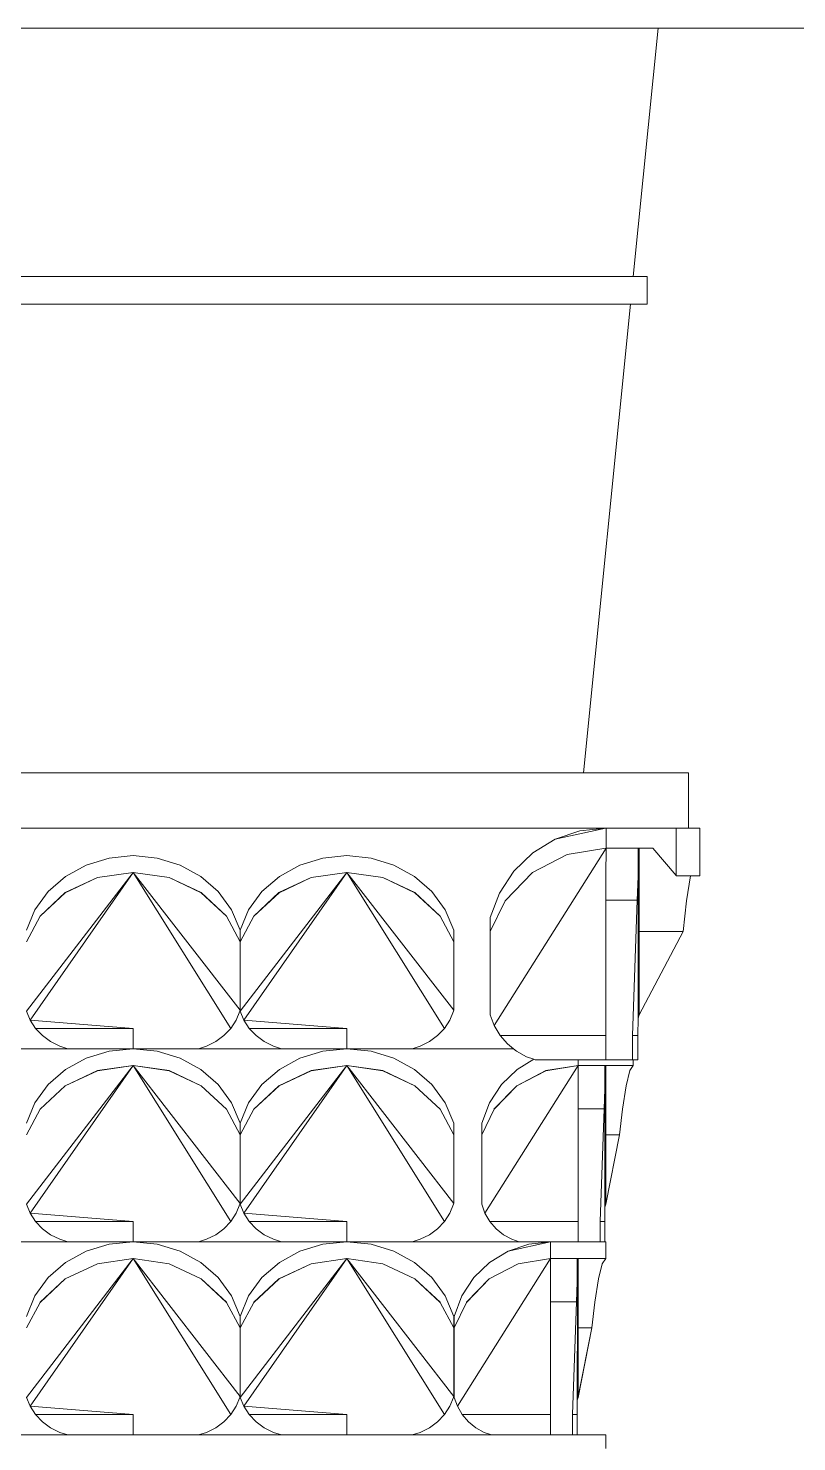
# Model space of a CAD drawing. Header units: millimetres. Extents: x -667 to -468, y -723 to -475.
# Drawn here: x -616.1814 to -615.9583, y -487.9549 to -487.5449 of the extents above; entities that cross this region are included whole.
import ezdxf

# ---------------------------------------------------------------- set-up
doc = ezdxf.new("R2010")
doc.units = ezdxf.units.MM
doc.layers.add('dinding', color=36, linetype='Continuous', lineweight=9)

msp = doc.modelspace()

# ---------------------------------------------------------------- linework, layer by layer
at = {"layer": 'dinding'}
for p, q in [((-616.36496, -487.54493), (-615.99856, -487.54493)), ((-615.99856, -487.54493), (-616.00576, -487.61693)), ((-615.88976, -487.54493), (-615.99856, -487.54493)), ((-616.35776, -487.61693), (-616.00576, -487.61693)), ((-616.00576, -487.61693), (-616.00176, -487.61693)), ((-616.00176, -487.62493), (-616.00176, -487.61693)), ((-616.35696, -487.62493), (-616.00656, -487.62493)), ((-616.00656, -487.62493), (-616.02016, -487.76093)), ((-616.00656, -487.62493), (-616.00176, -487.62493)), ((-616.34336, -487.76093), (-616.02016, -487.76093)), ((-616.02016, -487.76093), (-615.98976, -487.76093)), ((-615.98976, -487.77693), (-615.98976, -487.76093)), ((-616.34973, -487.77694), (-616.01376, -487.77693)), ((-616.02843, -487.78018), (-616.01376, -487.77693)), ((-616.01376, -487.77693), (-616.02123, -487.77774)), ((-616.01366, -487.77693), (-616.01376, -487.77693)), ((-616.01366, -487.77693), (-616.01366, -487.78276)), ((-616.01366, -487.77693), (-615.99326, -487.77693)), ((-615.99326, -487.7907), (-615.99326, -487.77693)), ((-615.99326, -487.77693), (-615.98976, -487.77693)), ((-615.98976, -487.77693), (-615.98646, -487.77693)), ((-615.98646, -487.77693), (-615.98646, -487.79075)), ((-616.02843, -487.78018), (-616.03492, -487.78414)), ((-616.02123, -487.77774), (-616.02843, -487.78018)), ((-616.1509, -487.78493), (-616.15789, -487.78561)), ((-616.14392, -487.78561), (-616.1509, -487.78493)), ((-616.08887, -487.78493), (-616.09586, -487.78561)), ((-616.08188, -487.78561), (-616.08887, -487.78493)), ((-616.0461, -487.83419), (-616.01366, -487.78276)), ((-616.03492, -487.78414), (-616.04039, -487.78942)), ((-616.02493, -487.78455), (-616.03505, -487.7898)), ((-616.02491, -487.78457), (-616.03502, -487.78984)), ((-616.01376, -487.78277), (-616.02493, -487.78455)), ((-616.01376, -487.78277), (-616.02491, -487.78457)), ((-616.01376, -487.78277), (-616.01376, -487.78274)), ((-616.01366, -487.78276), (-616.01376, -487.78277)), ((-616.01366, -487.78276), (-616.01367, -487.79062)), ((-616.00435, -487.78276), (-616.01366, -487.78276)), ((-616.00406, -487.78277), (-616.00436, -487.79043)), ((-616.00435, -487.78276), (-616.00435, -487.78958)), ((-616.00406, -487.78277), (-616.00435, -487.78276)), ((-616.00434, -487.79782), (-616.00406, -487.78277)), ((-616.00009, -487.78276), (-616.00406, -487.78277)), ((-616.00406, -487.78277), (-616.00406, -487.80691)), ((-616.00006, -487.78276), (-616.00009, -487.78276)), ((-615.99329, -487.7907), (-616.00006, -487.78276)), ((-616.16454, -487.78764), (-616.17053, -487.79094)), ((-616.15789, -487.78561), (-616.16454, -487.78764)), ((-616.13727, -487.78764), (-616.14392, -487.78561)), ((-616.13128, -487.79094), (-616.13727, -487.78764)), ((-616.10251, -487.78764), (-616.10849, -487.79094)), ((-616.09586, -487.78561), (-616.10251, -487.78764)), ((-616.07524, -487.78764), (-616.08188, -487.78561)), ((-616.06925, -487.79094), (-616.07524, -487.78764)), ((-616.18192, -487.83006), (-616.1509, -487.78979)), ((-616.18085, -487.83265), (-616.1509, -487.78979)), ((-616.17053, -487.79094), (-616.17557, -487.79534)), ((-616.16131, -487.79128), (-616.17064, -487.79566)), ((-616.16129, -487.7913), (-616.17062, -487.79569)), ((-616.1509, -487.78979), (-616.16131, -487.79128)), ((-616.16129, -487.7913), (-616.16131, -487.79128)), ((-616.1509, -487.78979), (-616.16129, -487.7913)), ((-616.1405, -487.79128), (-616.1509, -487.78979)), ((-616.14052, -487.7913), (-616.1509, -487.78979)), ((-616.1509, -487.78979), (-616.12258, -487.83503)), ((-616.1509, -487.78979), (-616.11989, -487.82979)), ((-616.14052, -487.7913), (-616.1405, -487.79128)), ((-616.13119, -487.79569), (-616.14052, -487.7913)), ((-616.13117, -487.79566), (-616.1405, -487.79128)), ((-616.12624, -487.79534), (-616.13128, -487.79094)), ((-616.11989, -487.83006), (-616.08887, -487.78979)), ((-616.11881, -487.83265), (-616.08887, -487.78979)), ((-616.10849, -487.79094), (-616.11354, -487.79534)), ((-616.09927, -487.79128), (-616.10861, -487.79566)), ((-616.09926, -487.7913), (-616.10859, -487.79569)), ((-616.08887, -487.78979), (-616.09927, -487.79128)), ((-616.09926, -487.7913), (-616.09927, -487.79128)), ((-616.08887, -487.78979), (-616.09926, -487.7913)), ((-616.07847, -487.79128), (-616.08887, -487.78979)), ((-616.07849, -487.7913), (-616.08887, -487.78979)), ((-616.08887, -487.78979), (-616.06055, -487.83503)), ((-616.08887, -487.78979), (-616.05786, -487.82979)), ((-616.07849, -487.7913), (-616.07847, -487.79128)), ((-616.06916, -487.79569), (-616.07849, -487.7913)), ((-616.06913, -487.79566), (-616.07847, -487.79128)), ((-616.0642, -487.79534), (-616.06925, -487.79094)), ((-616.04039, -487.78942), (-616.04457, -487.79577)), ((-616.03505, -487.7898), (-616.04298, -487.79799)), ((-616.03502, -487.78984), (-616.04296, -487.79801)), ((-616.01367, -487.79067), (-616.01367, -487.79062)), ((-616.01367, -487.79783), (-616.01367, -487.79067)), ((-616.00436, -487.79102), (-616.00462, -487.79782)), ((-616.00435, -487.79099), (-616.00436, -487.79043)), ((-616.00435, -487.79099), (-616.00436, -487.79102)), ((-616.00436, -487.79102), (-616.00434, -487.79782)), ((-615.99329, -487.79072), (-615.99329, -487.7907)), ((-615.99329, -487.79076), (-615.99329, -487.79072)), ((-615.99326, -487.79076), (-615.99329, -487.79072)), ((-615.99326, -487.79076), (-615.99329, -487.79076)), ((-615.99326, -487.79076), (-615.99326, -487.7907)), ((-615.99326, -487.79076), (-615.98911, -487.79076)), ((-615.98911, -487.79076), (-615.99026, -487.79799)), ((-615.98911, -487.79076), (-615.98646, -487.79075)), ((-616.17557, -487.79534), (-616.17943, -487.80063)), ((-616.17064, -487.79566), (-616.17796, -487.80248)), ((-616.17062, -487.79569), (-616.17795, -487.8025)), ((-616.17062, -487.79569), (-616.17064, -487.79566)), ((-616.13119, -487.79569), (-616.13117, -487.79566)), ((-616.12386, -487.8025), (-616.13119, -487.79569)), ((-616.12384, -487.80248), (-616.13117, -487.79566)), ((-616.12238, -487.80063), (-616.12624, -487.79534)), ((-616.11354, -487.79534), (-616.1174, -487.80063)), ((-616.10861, -487.79566), (-616.11593, -487.80248)), ((-616.10859, -487.79569), (-616.11591, -487.8025)), ((-616.10859, -487.79569), (-616.10861, -487.79566)), ((-616.06916, -487.79569), (-616.06913, -487.79566)), ((-616.06183, -487.8025), (-616.06916, -487.79569)), ((-616.06181, -487.80248), (-616.06913, -487.79566)), ((-616.06034, -487.80063), (-616.0642, -487.79534)), ((-616.04457, -487.79577), (-616.04726, -487.80289)), ((-616.17943, -487.80063), (-616.18192, -487.80656)), ((-616.11989, -487.80656), (-616.12238, -487.80063)), ((-616.1174, -487.80063), (-616.11989, -487.80656)), ((-616.05786, -487.80656), (-616.06034, -487.80063)), ((-616.04298, -487.79799), (-616.04726, -487.8069)), ((-616.04726, -487.8069), (-616.04296, -487.79801)), ((-616.01369, -487.83705), (-616.01367, -487.79783)), ((-616.00462, -487.79782), (-616.01367, -487.79783)), ((-616.00462, -487.79782), (-616.00599, -487.83705)), ((-616.00462, -487.79782), (-616.00434, -487.79782)), ((-616.00434, -487.79782), (-616.00437, -487.83209)), ((-615.99026, -487.79799), (-615.99126, -487.80691)), ((-616.17795, -487.8025), (-616.18192, -487.80991)), ((-616.17795, -487.8025), (-616.17796, -487.80248)), ((-616.12386, -487.8025), (-616.12384, -487.80248)), ((-616.11989, -487.80991), (-616.12386, -487.8025)), ((-616.11591, -487.8025), (-616.11989, -487.80991)), ((-616.11591, -487.8025), (-616.11593, -487.80248)), ((-616.06183, -487.8025), (-616.06181, -487.80248)), ((-616.05786, -487.80991), (-616.06183, -487.8025)), ((-616.04726, -487.8069), (-616.04726, -487.80289)), ((-616.11989, -487.80991), (-616.11989, -487.80656)), ((-616.05786, -487.80991), (-616.05786, -487.80656)), ((-616.04726, -487.8069), (-616.04727, -487.83108)), ((-615.99126, -487.80691), (-616.00407, -487.83109)), ((-616.00407, -487.83109), (-616.00406, -487.80691)), ((-616.00406, -487.80691), (-615.99126, -487.80691)), ((-616.11989, -487.82979), (-616.11989, -487.80991)), ((-616.05786, -487.82979), (-616.05786, -487.80991)), ((-616.18085, -487.83265), (-616.18192, -487.83006)), ((-616.12101, -487.83266), (-616.11994, -487.83006)), ((-616.11994, -487.83006), (-616.11989, -487.82979)), ((-616.11989, -487.83006), (-616.11992, -487.82993)), ((-616.11989, -487.83006), (-616.11989, -487.82979)), ((-616.11881, -487.83265), (-616.11989, -487.83006)), ((-616.05898, -487.83266), (-616.05791, -487.83006)), ((-616.05791, -487.83006), (-616.05786, -487.82979)), ((-616.17928, -487.83503), (-616.18085, -487.83265)), ((-616.18085, -487.83265), (-616.15093, -487.83503)), ((-616.12258, -487.83503), (-616.12101, -487.83266)), ((-616.11725, -487.83503), (-616.11881, -487.83265)), ((-616.11881, -487.83265), (-616.0889, -487.83503)), ((-616.06055, -487.83503), (-616.05898, -487.83266)), ((-616.04727, -487.83108), (-616.04733, -487.83076)), ((-616.0461, -487.83419), (-616.04727, -487.83108)), ((-616.04441, -487.83705), (-616.0461, -487.83419)), ((-616.00437, -487.83209), (-616.00438, -487.83705)), ((-616.00437, -487.83209), (-616.00407, -487.83109)), ((-616.17728, -487.83713), (-616.17928, -487.83503)), ((-616.17928, -487.83503), (-616.15093, -487.83503)), ((-616.17491, -487.83887), (-616.17728, -487.83713)), ((-616.15093, -487.83503), (-616.15093, -487.84093)), ((-616.12696, -487.83887), (-616.12458, -487.83713)), ((-616.12458, -487.83713), (-616.12258, -487.83503)), ((-616.11525, -487.83713), (-616.11725, -487.83503)), ((-616.11725, -487.83503), (-616.0889, -487.83503)), ((-616.11287, -487.83887), (-616.11525, -487.83713)), ((-616.0889, -487.83503), (-616.0889, -487.84093)), ((-616.06493, -487.83887), (-616.06255, -487.83713)), ((-616.06255, -487.83713), (-616.06055, -487.83503)), ((-616.04224, -487.83956), (-616.04441, -487.83705)), ((-616.04441, -487.83705), (-616.01369, -487.83705)), ((-616.01367, -487.84413), (-616.01369, -487.83705)), ((-616.00599, -487.83705), (-616.00599, -487.84413)), ((-616.00599, -487.83705), (-616.00438, -487.83705)), ((-616.00438, -487.83705), (-616.00438, -487.84413)), ((-616.19398, -487.84093), (-616.16992, -487.84093)), ((-616.17223, -487.84021), (-616.17491, -487.83887)), ((-616.16992, -487.84093), (-616.17223, -487.84021)), ((-616.15093, -487.84093), (-616.16992, -487.84093)), ((-616.15789, -487.84161), (-616.16454, -487.84364)), ((-616.15093, -487.84093), (-616.15789, -487.84161)), ((-616.1509, -487.84093), (-616.15093, -487.84093)), ((-616.14392, -487.84161), (-616.1509, -487.84093)), ((-616.13195, -487.84093), (-616.1509, -487.84093)), ((-616.13727, -487.84364), (-616.14392, -487.84161)), ((-616.13195, -487.84093), (-616.12964, -487.84021)), ((-616.13195, -487.84093), (-616.10788, -487.84093)), ((-616.12964, -487.84021), (-616.12696, -487.83887)), ((-616.11019, -487.84021), (-616.11287, -487.83887)), ((-616.10788, -487.84093), (-616.11019, -487.84021)), ((-616.0889, -487.84093), (-616.10788, -487.84093)), ((-616.09586, -487.84161), (-616.10251, -487.84364)), ((-616.0889, -487.84093), (-616.09586, -487.84161)), ((-616.08887, -487.84093), (-616.0889, -487.84093)), ((-616.08188, -487.84161), (-616.08887, -487.84093)), ((-616.06992, -487.84093), (-616.08887, -487.84093)), ((-616.07524, -487.84364), (-616.08188, -487.84161)), ((-616.06992, -487.84093), (-616.0676, -487.84021)), ((-616.06992, -487.84093), (-616.04056, -487.84093)), ((-616.0676, -487.84021), (-616.06493, -487.83887)), ((-616.04056, -487.84093), (-616.04224, -487.83956)), ((-616.03967, -487.84166), (-616.04056, -487.84093)), ((-616.03677, -487.84327), (-616.03967, -487.84166)), ((-616.18192, -487.88606), (-616.1509, -487.84579)), ((-616.18085, -487.88865), (-616.1509, -487.84579)), ((-616.16454, -487.84364), (-616.17053, -487.84694)), ((-616.1509, -487.84579), (-616.16131, -487.84728)), ((-616.1509, -487.84579), (-616.16129, -487.8473)), ((-616.1405, -487.84728), (-616.1509, -487.84579)), ((-616.14052, -487.8473), (-616.1509, -487.84579)), ((-616.1509, -487.84579), (-616.12258, -487.89103)), ((-616.1509, -487.84579), (-616.11989, -487.88579)), ((-616.13128, -487.84694), (-616.13727, -487.84364)), ((-616.11989, -487.88606), (-616.08887, -487.84579)), ((-616.11881, -487.88865), (-616.08887, -487.84579)), ((-616.10251, -487.84364), (-616.10849, -487.84694)), ((-616.08887, -487.84579), (-616.09927, -487.84728)), ((-616.08887, -487.84579), (-616.09926, -487.8473)), ((-616.07847, -487.84728), (-616.08887, -487.84579)), ((-616.07849, -487.8473), (-616.08887, -487.84579)), ((-616.08887, -487.84579), (-616.06055, -487.89103)), ((-616.08887, -487.84579), (-616.05786, -487.88579)), ((-616.06925, -487.84694), (-616.07524, -487.84364)), ((-616.0488, -487.88866), (-616.02176, -487.84579)), ((-616.03464, -487.844), (-616.03947, -487.84694)), ((-616.03464, -487.844), (-616.03677, -487.84327)), ((-616.03426, -487.84413), (-616.03464, -487.844)), ((-616.02176, -487.84413), (-616.03426, -487.84413)), ((-616.02176, -487.84579), (-616.03115, -487.84728)), ((-616.02176, -487.84579), (-616.03113, -487.8473)), ((-616.02176, -487.84413), (-616.02176, -487.84579)), ((-616.01367, -487.84413), (-616.02176, -487.84413)), ((-616.02176, -487.84579), (-616.02176, -487.85234)), ((-616.014, -487.84579), (-616.02176, -487.84579)), ((-616.014, -487.84579), (-616.014, -487.85147)), ((-616.01376, -487.84579), (-616.014, -487.84579)), ((-616.01376, -487.84579), (-616.014, -487.85219)), ((-616.01399, -487.85834), (-616.01376, -487.84579)), ((-616.00576, -487.84579), (-616.01376, -487.84579)), ((-616.01376, -487.84579), (-616.01376, -487.86591)), ((-616.00599, -487.84413), (-616.01367, -487.84413)), ((-616.00576, -487.84579), (-616.00674, -487.84728)), ((-616.00599, -487.84413), (-616.00576, -487.84413)), ((-616.00576, -487.84413), (-616.00576, -487.84579)), ((-616.00576, -487.84413), (-616.00438, -487.84413)), ((-616.17053, -487.84694), (-616.17557, -487.85134)), ((-616.16131, -487.84728), (-616.17064, -487.85166)), ((-616.16129, -487.8473), (-616.17062, -487.85169)), ((-616.16129, -487.8473), (-616.16131, -487.84728)), ((-616.14052, -487.8473), (-616.1405, -487.84728)), ((-616.13119, -487.85169), (-616.14052, -487.8473)), ((-616.13117, -487.85166), (-616.1405, -487.84728)), ((-616.12624, -487.85134), (-616.13128, -487.84694)), ((-616.10849, -487.84694), (-616.11354, -487.85134)), ((-616.09927, -487.84728), (-616.10861, -487.85166)), ((-616.09926, -487.8473), (-616.10859, -487.85169)), ((-616.09926, -487.8473), (-616.09927, -487.84728)), ((-616.07849, -487.8473), (-616.07847, -487.84728)), ((-616.06916, -487.85169), (-616.07849, -487.8473)), ((-616.06913, -487.85166), (-616.07847, -487.84728)), ((-616.0642, -487.85134), (-616.06925, -487.84694)), ((-616.03947, -487.84694), (-616.04403, -487.85134)), ((-616.03115, -487.84728), (-616.03958, -487.85166)), ((-616.03113, -487.8473), (-616.03956, -487.85169)), ((-616.00674, -487.84728), (-616.00783, -487.85166)), ((-616.17557, -487.85134), (-616.17943, -487.85663)), ((-616.17064, -487.85166), (-616.17796, -487.85848)), ((-616.17062, -487.85169), (-616.17795, -487.8585)), ((-616.17062, -487.85169), (-616.17064, -487.85166)), ((-616.13119, -487.85169), (-616.13117, -487.85166)), ((-616.12386, -487.8585), (-616.13119, -487.85169)), ((-616.12384, -487.85848), (-616.13117, -487.85166)), ((-616.12238, -487.85663), (-616.12624, -487.85134)), ((-616.11354, -487.85134), (-616.1174, -487.85663)), ((-616.10861, -487.85166), (-616.11593, -487.85848)), ((-616.10859, -487.85169), (-616.11591, -487.8585)), ((-616.10859, -487.85169), (-616.10861, -487.85166)), ((-616.06916, -487.85169), (-616.06913, -487.85166)), ((-616.06183, -487.8585), (-616.06916, -487.85169)), ((-616.06181, -487.85848), (-616.06913, -487.85166)), ((-616.06034, -487.85663), (-616.0642, -487.85134)), ((-616.04403, -487.85134), (-616.04751, -487.85663)), ((-616.03958, -487.85166), (-616.04619, -487.85848)), ((-616.03956, -487.85169), (-616.04617, -487.8585)), ((-616.02176, -487.85238), (-616.02176, -487.85234)), ((-616.02176, -487.85835), (-616.02176, -487.85238)), ((-616.014, -487.85267), (-616.01422, -487.85834)), ((-616.014, -487.85265), (-616.014, -487.85219)), ((-616.014, -487.85265), (-616.014, -487.85267)), ((-616.014, -487.85267), (-616.01399, -487.85834)), ((-616.00783, -487.85166), (-616.00892, -487.85848)), ((-616.17943, -487.85663), (-616.18192, -487.86256)), ((-616.17795, -487.8585), (-616.18192, -487.86591)), ((-616.17795, -487.8585), (-616.17796, -487.85848)), ((-616.12386, -487.8585), (-616.12384, -487.85848)), ((-616.11989, -487.86591), (-616.12386, -487.8585)), ((-616.11989, -487.86256), (-616.12238, -487.85663)), ((-616.1174, -487.85663), (-616.11989, -487.86256)), ((-616.11591, -487.8585), (-616.11989, -487.86591)), ((-616.11591, -487.8585), (-616.11593, -487.85848)), ((-616.06183, -487.8585), (-616.06181, -487.85848)), ((-616.05786, -487.86591), (-616.06183, -487.8585)), ((-616.05786, -487.86256), (-616.06034, -487.85663)), ((-616.04751, -487.85663), (-616.04976, -487.86256)), ((-616.04617, -487.8585), (-616.04976, -487.86591)), ((-616.04619, -487.85848), (-616.04617, -487.8585)), ((-616.01422, -487.85834), (-616.02176, -487.85835)), ((-616.02176, -487.89103), (-616.02176, -487.85835)), ((-616.01422, -487.85834), (-616.01536, -487.89104)), ((-616.01422, -487.85834), (-616.01399, -487.85834)), ((-616.01399, -487.85834), (-616.01401, -487.8869)), ((-616.00892, -487.85848), (-616.00976, -487.86591)), ((-616.11989, -487.86591), (-616.11989, -487.86256)), ((-616.05786, -487.86591), (-616.05786, -487.86256)), ((-616.04976, -487.86591), (-616.04976, -487.86256)), ((-616.11989, -487.88579), (-616.11989, -487.86591)), ((-616.05786, -487.88579), (-616.05786, -487.86591)), ((-616.04976, -487.86591), (-616.04976, -487.88606)), ((-616.01376, -487.86591), (-616.00976, -487.86591)), ((-616.00976, -487.86591), (-616.01376, -487.88606)), ((-616.01376, -487.86591), (-616.01376, -487.88606)), ((-616.18085, -487.88865), (-616.18192, -487.88606)), ((-616.12101, -487.88866), (-616.11994, -487.88606)), ((-616.11994, -487.88606), (-616.11989, -487.88579)), ((-616.11989, -487.88606), (-616.11992, -487.88593)), ((-616.11989, -487.88606), (-616.11989, -487.88579)), ((-616.11881, -487.88865), (-616.11989, -487.88606)), ((-616.05898, -487.88866), (-616.05791, -487.88606)), ((-616.05791, -487.88606), (-616.05786, -487.88579)), ((-616.0488, -487.88866), (-616.04976, -487.88606)), ((-616.01401, -487.8869), (-616.01402, -487.89104)), ((-616.01401, -487.8869), (-616.01376, -487.88606)), ((-616.17928, -487.89103), (-616.18085, -487.88865)), ((-616.18085, -487.88865), (-616.15093, -487.89103)), ((-616.17728, -487.89313), (-616.17928, -487.89103)), ((-616.17928, -487.89103), (-616.15093, -487.89103)), ((-616.15093, -487.89103), (-616.15093, -487.89693)), ((-616.12458, -487.89313), (-616.12258, -487.89103)), ((-616.12258, -487.89103), (-616.12101, -487.88866)), ((-616.11725, -487.89103), (-616.11881, -487.88865)), ((-616.11881, -487.88865), (-616.0889, -487.89103)), ((-616.11525, -487.89313), (-616.11725, -487.89103)), ((-616.11725, -487.89103), (-616.0889, -487.89103)), ((-616.0889, -487.89103), (-616.0889, -487.89693)), ((-616.06255, -487.89313), (-616.06055, -487.89103)), ((-616.06055, -487.89103), (-616.05898, -487.88866)), ((-616.0488, -487.88866), (-616.04738, -487.89103)), ((-616.04557, -487.89313), (-616.04738, -487.89103)), ((-616.04738, -487.89103), (-616.02176, -487.89103)), ((-616.02176, -487.89693), (-616.02176, -487.89103)), ((-616.01536, -487.89104), (-616.01536, -487.89693)), ((-616.01536, -487.89104), (-616.01402, -487.89104)), ((-616.01402, -487.89104), (-616.01402, -487.89693)), ((-616.17491, -487.89487), (-616.17728, -487.89313)), ((-616.17223, -487.89622), (-616.17491, -487.89487)), ((-616.12964, -487.89622), (-616.12696, -487.89487)), ((-616.12696, -487.89487), (-616.12458, -487.89313)), ((-616.11287, -487.89487), (-616.11525, -487.89313)), ((-616.11019, -487.89622), (-616.11287, -487.89487)), ((-616.0676, -487.89622), (-616.06493, -487.89487)), ((-616.06493, -487.89487), (-616.06255, -487.89313)), ((-616.04342, -487.89487), (-616.04557, -487.89313)), ((-616.04101, -487.89622), (-616.04342, -487.89487)), ((-616.19398, -487.89693), (-616.16992, -487.89693)), ((-616.16992, -487.89693), (-616.17223, -487.89622)), ((-616.16454, -487.89964), (-616.17053, -487.90294)), ((-616.15093, -487.89693), (-616.16992, -487.89693)), ((-616.15789, -487.89761), (-616.16454, -487.89964)), ((-616.15093, -487.89693), (-616.15789, -487.89761)), ((-616.1509, -487.89693), (-616.15093, -487.89693)), ((-616.14392, -487.89761), (-616.1509, -487.89693)), ((-616.13195, -487.89693), (-616.1509, -487.89693)), ((-616.13727, -487.89964), (-616.14392, -487.89761)), ((-616.13128, -487.90294), (-616.13727, -487.89964)), ((-616.13195, -487.89693), (-616.12964, -487.89622)), ((-616.13195, -487.89693), (-616.10788, -487.89693)), ((-616.10788, -487.89693), (-616.11019, -487.89622)), ((-616.10251, -487.89964), (-616.10849, -487.90294)), ((-616.0889, -487.89693), (-616.10788, -487.89693)), ((-616.09586, -487.89761), (-616.10251, -487.89964)), ((-616.0889, -487.89693), (-616.09586, -487.89761)), ((-616.08887, -487.89693), (-616.0889, -487.89693)), ((-616.08188, -487.89761), (-616.08887, -487.89693)), ((-616.06992, -487.89693), (-616.08887, -487.89693)), ((-616.07524, -487.89964), (-616.08188, -487.89761)), ((-616.06925, -487.90294), (-616.07524, -487.89964)), ((-616.06992, -487.89693), (-616.0676, -487.89622)), ((-616.06992, -487.89693), (-616.03892, -487.89693)), ((-616.04207, -487.89964), (-616.04747, -487.90294)), ((-616.04207, -487.89964), (-616.02976, -487.89693)), ((-616.03606, -487.89761), (-616.04207, -487.89964)), ((-616.03892, -487.89693), (-616.04101, -487.89622)), ((-616.03889, -487.89693), (-616.03892, -487.89693)), ((-616.03176, -487.89693), (-616.03889, -487.89693)), ((-616.02976, -487.89693), (-616.03606, -487.89761)), ((-616.02976, -487.89693), (-616.03176, -487.89693)), ((-616.02976, -487.89693), (-616.02976, -487.90179)), ((-616.02176, -487.89693), (-616.02976, -487.89693)), ((-616.01536, -487.89693), (-616.02176, -487.89693)), ((-616.01536, -487.89693), (-616.01402, -487.89693)), ((-616.01402, -487.89693), (-616.01376, -487.89693)), ((-616.01376, -487.89693), (-616.01376, -487.90179)), ((-616.18192, -487.94206), (-616.1509, -487.90179)), ((-616.18085, -487.94465), (-616.1509, -487.90179)), ((-616.17053, -487.90294), (-616.17557, -487.90734)), ((-616.16131, -487.90328), (-616.17064, -487.90766)), ((-616.16129, -487.9033), (-616.17062, -487.90769)), ((-616.1509, -487.90179), (-616.16131, -487.90328)), ((-616.16129, -487.9033), (-616.16131, -487.90328)), ((-616.1509, -487.90179), (-616.16129, -487.9033)), ((-616.1405, -487.90328), (-616.1509, -487.90179)), ((-616.14052, -487.9033), (-616.1509, -487.90179)), ((-616.1509, -487.90179), (-616.12258, -487.94703)), ((-616.1509, -487.90179), (-616.11989, -487.94179)), ((-616.14052, -487.9033), (-616.1405, -487.90328)), ((-616.13119, -487.90769), (-616.14052, -487.9033)), ((-616.13117, -487.90766), (-616.1405, -487.90328)), ((-616.12624, -487.90734), (-616.13128, -487.90294)), ((-616.11989, -487.94206), (-616.08887, -487.90179)), ((-616.11881, -487.94465), (-616.08887, -487.90179)), ((-616.10849, -487.90294), (-616.11354, -487.90734)), ((-616.09927, -487.90328), (-616.10861, -487.90766)), ((-616.09926, -487.9033), (-616.10859, -487.90769)), ((-616.08887, -487.90179), (-616.09927, -487.90328)), ((-616.09926, -487.9033), (-616.09927, -487.90328)), ((-616.08887, -487.90179), (-616.09926, -487.9033)), ((-616.07847, -487.90328), (-616.08887, -487.90179)), ((-616.07849, -487.9033), (-616.08887, -487.90179)), ((-616.08887, -487.90179), (-616.06055, -487.94703)), ((-616.08887, -487.90179), (-616.05786, -487.94179)), ((-616.07849, -487.9033), (-616.07847, -487.90328)), ((-616.06916, -487.90769), (-616.07849, -487.9033)), ((-616.06913, -487.90766), (-616.07847, -487.90328)), ((-616.0642, -487.90734), (-616.06925, -487.90294)), ((-616.05679, -487.94465), (-616.02976, -487.90179)), ((-616.04747, -487.90294), (-616.05203, -487.90734)), ((-616.03915, -487.90328), (-616.04758, -487.90766)), ((-616.03913, -487.9033), (-616.04756, -487.90769)), ((-616.02976, -487.90179), (-616.03915, -487.90328)), ((-616.02976, -487.90179), (-616.03913, -487.9033)), ((-616.022, -487.90179), (-616.02976, -487.90179)), ((-616.02976, -487.90179), (-616.02976, -487.90736)), ((-616.022, -487.90179), (-616.022, -487.90747)), ((-616.02176, -487.90179), (-616.022, -487.90179)), ((-616.02176, -487.90179), (-616.022, -487.90818)), ((-616.02199, -487.91434), (-616.02176, -487.90179)), ((-616.01376, -487.90179), (-616.02176, -487.90179)), ((-616.02176, -487.90179), (-616.02176, -487.92191)), ((-616.01474, -487.90328), (-616.01583, -487.90766)), ((-616.01376, -487.90179), (-616.01474, -487.90328)), ((-616.17557, -487.90734), (-616.17943, -487.91263)), ((-616.17064, -487.90766), (-616.17796, -487.91448)), ((-616.17062, -487.90769), (-616.17795, -487.9145)), ((-616.17062, -487.90769), (-616.17064, -487.90766)), ((-616.13119, -487.90769), (-616.13117, -487.90766)), ((-616.12386, -487.9145), (-616.13119, -487.90769)), ((-616.12384, -487.91448), (-616.13117, -487.90766)), ((-616.12238, -487.91263), (-616.12624, -487.90734)), ((-616.11354, -487.90734), (-616.1174, -487.91263)), ((-616.10861, -487.90766), (-616.11593, -487.91448)), ((-616.10859, -487.90769), (-616.11591, -487.9145)), ((-616.10859, -487.90769), (-616.10861, -487.90766)), ((-616.06916, -487.90769), (-616.06913, -487.90766)), ((-616.06183, -487.9145), (-616.06916, -487.90769)), ((-616.06181, -487.91448), (-616.06913, -487.90766)), ((-616.06034, -487.91263), (-616.0642, -487.90734)), ((-616.05203, -487.90734), (-616.05551, -487.91263)), ((-616.04758, -487.90766), (-616.05419, -487.91448)), ((-616.04756, -487.90769), (-616.05417, -487.9145)), ((-616.02976, -487.90834), (-616.02976, -487.90736)), ((-616.022, -487.90865), (-616.022, -487.90818)), ((-616.01583, -487.90766), (-616.01692, -487.91448)), ((-616.02976, -487.90834), (-616.02976, -487.90838)), ((-616.02976, -487.91265), (-616.02976, -487.90838)), ((-616.022, -487.90867), (-616.02222, -487.91434)), ((-616.022, -487.90865), (-616.022, -487.90867)), ((-616.022, -487.90867), (-616.02199, -487.91434)), ((-616.17943, -487.91263), (-616.18192, -487.91856)), ((-616.17795, -487.9145), (-616.18192, -487.92191)), ((-616.17795, -487.9145), (-616.17796, -487.91448)), ((-616.12386, -487.9145), (-616.12384, -487.91448)), ((-616.11989, -487.92191), (-616.12386, -487.9145)), ((-616.11989, -487.91856), (-616.12238, -487.91263)), ((-616.1174, -487.91263), (-616.11989, -487.91856)), ((-616.11591, -487.9145), (-616.11989, -487.92191)), ((-616.11591, -487.9145), (-616.11593, -487.91448)), ((-616.06183, -487.9145), (-616.06181, -487.91448)), ((-616.05786, -487.92191), (-616.06183, -487.9145)), ((-616.05786, -487.91856), (-616.06034, -487.91263)), ((-616.05551, -487.91263), (-616.05776, -487.91856)), ((-616.05417, -487.9145), (-616.05776, -487.92191)), ((-616.05419, -487.91448), (-616.05417, -487.9145)), ((-616.02976, -487.91434), (-616.02976, -487.91265)), ((-616.02222, -487.91434), (-616.02976, -487.91434)), ((-616.02976, -487.94703), (-616.02976, -487.91434)), ((-616.02222, -487.91434), (-616.02336, -487.94703)), ((-616.02222, -487.91434), (-616.02199, -487.91434)), ((-616.02199, -487.91434), (-616.02201, -487.94289)), ((-616.01692, -487.91448), (-616.01776, -487.92191)), ((-616.11989, -487.92191), (-616.11989, -487.91856)), ((-616.05786, -487.92191), (-616.05786, -487.91856)), ((-616.05776, -487.92191), (-616.05776, -487.91856)), ((-616.11989, -487.94179), (-616.11989, -487.92191)), ((-616.05786, -487.94179), (-616.05786, -487.92191)), ((-616.05776, -487.92191), (-616.05776, -487.94206)), ((-616.02176, -487.92191), (-616.01776, -487.92191)), ((-616.02176, -487.94179), (-616.02176, -487.92191)), ((-616.01776, -487.92191), (-616.02176, -487.94206)), ((-616.01776, -487.92191), (-616.02176, -487.94179)), ((-616.18085, -487.94465), (-616.18192, -487.94206)), ((-616.17928, -487.94703), (-616.18085, -487.94465)), ((-616.18085, -487.94465), (-616.15093, -487.94703)), ((-616.12258, -487.94703), (-616.12101, -487.94465)), ((-616.12101, -487.94465), (-616.11994, -487.94206)), ((-616.11994, -487.94206), (-616.11989, -487.94179)), ((-616.11989, -487.94206), (-616.11992, -487.94193)), ((-616.11989, -487.94206), (-616.11989, -487.94179)), ((-616.11881, -487.94465), (-616.11989, -487.94206)), ((-616.11725, -487.94703), (-616.11881, -487.94465)), ((-616.11881, -487.94465), (-616.0889, -487.94703)), ((-616.06055, -487.94703), (-616.05898, -487.94465)), ((-616.05898, -487.94465), (-616.05791, -487.94206)), ((-616.05791, -487.94206), (-616.05786, -487.94179)), ((-616.05776, -487.94206), (-616.05781, -487.94179)), ((-616.05679, -487.94465), (-616.05776, -487.94206)), ((-616.05538, -487.94703), (-616.05679, -487.94465)), ((-616.02201, -487.94289), (-616.02202, -487.94703)), ((-616.02201, -487.94289), (-616.02176, -487.94206)), ((-616.02176, -487.94206), (-616.02176, -487.94179)), ((-616.17728, -487.94912), (-616.17928, -487.94703)), ((-616.17928, -487.94703), (-616.15093, -487.94703)), ((-616.17491, -487.95087), (-616.17728, -487.94912)), ((-616.15093, -487.94703), (-616.15093, -487.95293)), ((-616.12696, -487.95087), (-616.12458, -487.94912)), ((-616.12458, -487.94912), (-616.12258, -487.94703)), ((-616.11525, -487.94912), (-616.11725, -487.94703)), ((-616.11725, -487.94703), (-616.0889, -487.94703)), ((-616.11287, -487.95087), (-616.11525, -487.94912)), ((-616.0889, -487.94703), (-616.0889, -487.95293)), ((-616.06493, -487.95087), (-616.06255, -487.94912)), ((-616.06255, -487.94912), (-616.06055, -487.94703)), ((-616.05357, -487.94913), (-616.05538, -487.94703)), ((-616.05538, -487.94703), (-616.02976, -487.94703)), ((-616.05142, -487.95087), (-616.05357, -487.94913)), ((-616.02976, -487.95293), (-616.02976, -487.94703)), ((-616.02336, -487.94703), (-616.02336, -487.95293)), ((-616.02336, -487.94703), (-616.02202, -487.94703)), ((-616.02202, -487.94703), (-616.02202, -487.95293)), ((-616.19398, -487.95293), (-616.16992, -487.95293)), ((-616.17223, -487.95221), (-616.17491, -487.95087)), ((-616.16992, -487.95293), (-616.17223, -487.95221)), ((-616.15093, -487.95293), (-616.16992, -487.95293)), ((-616.13195, -487.95293), (-616.15093, -487.95293)), ((-616.13195, -487.95293), (-616.12964, -487.95221)), ((-616.13195, -487.95293), (-616.10788, -487.95293)), ((-616.12964, -487.95221), (-616.12696, -487.95087)), ((-616.11019, -487.95221), (-616.11287, -487.95087)), ((-616.10788, -487.95293), (-616.11019, -487.95221)), ((-616.0889, -487.95293), (-616.10788, -487.95293)), ((-616.06992, -487.95293), (-616.0889, -487.95293)), ((-616.06992, -487.95293), (-616.0676, -487.95221)), ((-616.06992, -487.95293), (-616.04702, -487.95293)), ((-616.0676, -487.95221), (-616.06493, -487.95087)), ((-616.04901, -487.95221), (-616.05142, -487.95087)), ((-616.04692, -487.95293), (-616.04901, -487.95221)), ((-616.04702, -487.95293), (-616.04692, -487.95293)), ((-616.04692, -487.95293), (-616.02976, -487.95293)), ((-616.02336, -487.95293), (-616.02976, -487.95293)), ((-616.02336, -487.95293), (-616.02202, -487.95293)), ((-616.01376, -487.95293), (-616.02202, -487.95293)), ((-616.01376, -487.95693), (-616.01376, -487.95293))]:
    msp.add_line(p, q, dxfattribs=at)

doc.saveas('drawing.dxf')
